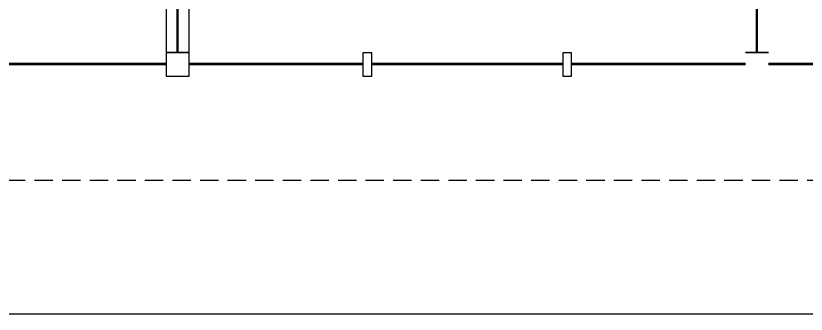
# Model space of a CAD drawing. Header units: millimetres. Extents: x 151130 to 215929, y 2134 to 34533.
# Drawn here: x 171429 to 178250, y 3275 to 5850 of the extents above; entities that cross this region are included whole.
import ezdxf

# ---------------------------------------------------------------- set-up
doc = ezdxf.new("R2010")
doc.units = ezdxf.units.MM
doc.linetypes.add('HIDDEN', pattern=[9.525, 6.35, -3.175])
for name, color, linetype in [('MUEBLES', 8, 'Continuous'), ('muros', 7, 'Continuous'), ('proy', 5, 'HIDDEN'), ('trama', 6, 'Continuous')]:
    doc.layers.add(name, color=color, linetype=linetype)

msp = doc.modelspace()

# ---------------------------------------------------------------- linework, layer by layer
at = {"layer": 'MUEBLES', "color": 6}
for p, q in [((171225, 5440.4), (172725, 5440.4)), ((171225, 5430.4), (172725, 5430.4)), ((172925, 5440.4), (174425, 5440.4)), ((172925, 5430.4), (174425, 5430.4)), ((174500, 5440.4), (176150, 5440.4)), ((174500, 5430.4), (176150, 5430.4)), ((176225, 5440.4), (177725, 5440.4)), ((176225, 5430.4), (177725, 5430.4)), ((177925, 5440.4), (179425, 5440.4)), ((177925, 5430.4), (179425, 5430.4))]:
    msp.add_line(p, q, dxfattribs=at)
at = {"layer": 'muros'}
msp.add_lwpolyline([(172725, 5930.4), (172725, 5330.4), (172925, 5330.4), (172925, 5930.4)], dxfattribs=at)
at = {"layer": 'muros', "color": 2}
for points in [[(172725, 5535.4), (172822.5, 5535.4), (172822.5, 5925.4), (172725, 5925.4)], [(172925, 5925.4), (172827.5, 5925.4), (172827.5, 5535.4), (172925, 5535.4)], [(177725, 5535.4), (177822.5, 5535.4), (177822.5, 5925.4), (177725, 5925.4)], [(177925, 5925.4), (177827.5, 5925.4), (177827.5, 5535.4), (177925, 5535.4)], [(172925, 5530.4), (172725, 5530.4)], [(177925, 5530.4), (177725, 5530.4)]]:
    msp.add_lwpolyline(points, dxfattribs=at)
at = {"layer": 'muros', "color": 1}
for points in [[(174425, 5530.4), (174425, 5330.4), (174500, 5330.4), (174500, 5530.4), (174425, 5530.4)], [(176150, 5530.4), (176150, 5330.4), (176225, 5330.4), (176225, 5530.4), (176150, 5530.4)]]:
    msp.add_lwpolyline(points, dxfattribs=at)
at = {"layer": 'proy', "color": 251, "ltscale": 25, "true_color": 0x636466}
msp.add_line((162065, 4430.4), (184125, 4430.4), dxfattribs=at)
at = {"layer": 'trama', "color": 251, "true_color": 0x636466}
msp.add_line((186478.8, 3275.3), (164671.8, 3275.3), dxfattribs=at)

doc.saveas('drawing.dxf')
